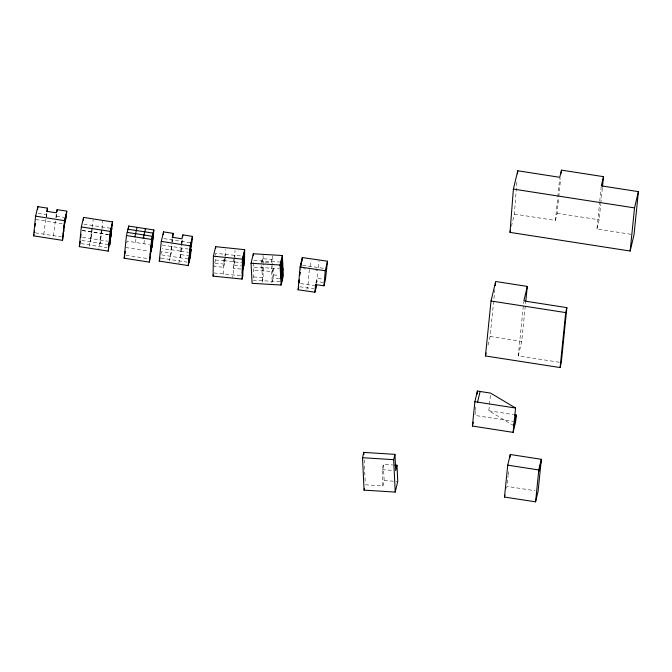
<?xml version="1.0" encoding="UTF-8"?>
<svg xmlns="http://www.w3.org/2000/svg" width="672" height="672" viewBox="0 0 672 672"><rect width="100%" height="100%" fill="white"/><g stroke="black" fill="none" stroke-linecap="round" stroke-linejoin="round"><path stroke-width="0.5" stroke-dasharray="3.36 2.52" d="M225.187 257.166L225.12 260.963L223.608 267.296L213.94 266.297L215.452 259.963L215.51 256.166M215.527 255.217L215.561 253.319L241.668 256.007M224.095 259.064L223.129 275.52M224.456 258.434L224.364 264.13L214.696 263.13M225.196 256.217L225.305 249.572M234.15 258.476L233.394 261.643L233.176 274.932L232.604 277.309M234.133 259.426L234.041 265.121L240.811 265.818M241.021 269.077L233.285 268.288L234.788 261.954L234.982 250.564M511.451 226.271L514.357 214.066L517.028 180.054M300.745 270.346L300.913 268.33M309.313 269.548L308.02 284.659L306.886 289.414M310.069 266.381L310.556 260.669M316.142 283.374L316.31 281.425L324.702 282.702M316.655 283.046L317.629 271.715M318.461 267.607L319.032 260.946M46.183 216.888L46.754 211.31M46.276 217.09L47.032 212.839M55.919 217.501L56.389 212.806M56.104 217.795L56.675 214.334M92.291 228.312L91.241 238.644L90.485 241.811L91.82 228.656L89.166 247.346M92.383 227.371L93.148 219.862M101.464 230.16L100.128 243.306L101.926 229.807M102.026 228.866L102.791 221.357M135.559 242.491L135.946 238.686M143.951 243.793L144.623 237.157M171.78 241.979L172.158 238.224M170.428 256.267L171.604 244.306M169.294 261.013L171.184 253.1L172.234 242.768M172.326 241.828L172.519 239.954L172.108 241.66M181.423 243.474L181.709 240.66M180.071 257.762L181.23 246.439M178.752 263.306L180.827 254.596L181.868 244.272M181.969 243.331L182.347 239.576M475.356 411.348L474.944 415.405L513.61 421.411M475.457 410.332L475.969 405.258M487.998 345.24L490.09 336.462L494.827 289.8M513.786 425.678L488.838 410.76L489.367 405.569M489.468 404.536L490.417 395.186M559.238 362.258L518.263 355.891L523.74 301.972M507.352 483.302L508.082 476.095M508.183 475.07L508.704 469.93M518.263 355.891L521.724 341.376L525.722 301.972M514.357 214.066L555.4 220.441L557.693 197.845M557.794 196.82L559.675 178.332M555.4 220.441L557.105 213.276L558.667 197.87M558.776 196.837L560.65 178.357M630.932 234.284L596.938 229.001L599.642 202.306M599.743 201.272L601.205 186.9M596.938 229.001L599.13 219.803L600.692 204.397M600.793 203.364L602.465 186.934M45.713 219.4L43.621 235.78M55.348 220.962L53.071 238.073M101.27 230.95L98.809 248.842M126.739 242.995L127.176 241.164L149.545 244.658M160.978 253.974L161.54 251.605L171.184 253.1M171.847 246.523L171.032 249.942L162.355 248.59M181.6 243.785L182.154 241.45M171.091 249.69L180.734 251.194L181.49 248.027M224.851 255.898L225.229 254.318M234.528 256.889L234.898 255.31M279.913 281.77L252.848 280.148C253.89 273.655 253.73 267.053 253.663 260.45L279.762 262.013M262.517 280.728L261.542 261.912L262.298 258.745L271.958 259.325L272.269 265.39M262.92 270.883L263.676 267.716L263.483 263.894M262.139 282.307L263.264 277.561L262.66 265.826M271.958 259.325L271.202 262.492L261.542 261.912M273.344 268.296L272.588 271.463L253.26 270.304M271.799 282.887L273.689 274.974L273.244 266.381M301.106 267.506L301.669 265.129M315.932 283.013L317.066 278.309L323.593 279.266M365.333 484.806L382.889 485.906L382.124 469.703L383.393 464.377L392.801 464.965M382.889 485.906L384.157 480.581L383.393 464.377M506.57 488.326L507.032 486.385L534.996 490.728M254.016 267.137L279.14 268.64M273.689 274.974L278.519 275.268M253.604 276.982L263.264 277.561M279.695 278.544L272.933 278.141L272.328 266.406M382.124 469.703L393.616 470.425M384.157 480.581L397.748 481.438M223.726 260.644L233.394 261.643M215.452 259.963L225.12 260.963M234.788 261.954L241.559 262.651M213.83 272.941L240.912 275.73M302.602 265.264L324.064 268.388M303.71 268.733L305.584 269.01M315.84 270.505L317.705 270.774M300.552 283.576L314.546 285.617M299.796 286.742L313.79 288.775M557.105 213.276L599.13 219.803M38.161 213.368L46.838 214.721M56.482 216.216L64.193 217.417M83.899 224.146L109.931 228.186M163.842 238.602L189.874 242.651M35.692 219.484L62.689 223.742M82.387 230.479L108.419 234.52M82.261 230.572L108.301 234.612M162.204 245.028L188.244 249.068M180.751 251.135L188.462 252.336M82.564 237.292L107.629 241.189M180.827 254.596L188.538 255.797M35.322 232.848L61.354 236.888M81.808 240.458L107.839 244.499M125.664 247.514L148.814 251.118M161.75 254.915L187.782 258.964M81.052 243.625L107.083 247.666M160.994 258.082L187.026 262.13M125.908 255.209L149.058 258.804M490.09 336.462L521.724 341.376M488.838 410.76L513.274 414.557M272.698 255.881L272.992 261.61M271.37 265.625L272.177 281.308M263.038 255.301L263.432 262.937M262.298 258.745L262.609 264.81M364.14 459.715L364.392 464.94M364.442 465.99L365.182 481.673"/><path stroke-width="1.01" d="M243.172 255.99L242.844 275.923L242.088 279.09L213.074 276.108L213.402 256.175L215.67 246.674L244.684 249.656L244.465 262.945L242.197 272.446M215.636 248.573L215.67 246.674M242.088 279.09L242.416 259.157L244.684 249.656M243.709 266.112L243.928 252.823M603.506 176.66L601.314 185.867L638.4 191.629L634.024 234.763L630.151 251.034L509.998 232.378L513.391 189.084L517.759 170.78L559.776 177.307L561.481 170.142L603.506 176.66L602.465 186.934M517.516 173.872L517.759 170.78M298.116 289.775L300.056 267.053L302.324 257.552L327.508 261.223L325.458 279.535L323.954 285.818L315.554 284.592L314.908 292.219L298.116 289.775L298.679 287.398M299.191 282.82L299.351 280.93M299.838 275.251L300.082 272.412M300.485 267.674L300.812 263.886M301.241 264.508L301.568 260.719M301.997 261.341L302.324 257.552M315.664 289.052L316.067 284.315M323.954 285.818L325.248 270.724L327.508 261.223M65.276 217.476L62.521 240.358L33.6 235.864L35.599 216.149L37.867 206.648L47.502 208.144L47.124 211.898M34.356 232.697L34.558 230.664M34.969 226.598L35.28 223.549M37.582 209.462L37.867 206.648M56.96 211.52L57.145 209.639L66.788 211.142L66.125 217.711L63.857 227.212M62.521 240.358L64.529 220.643L66.788 211.142M65.369 220.878L66.032 214.309M111.014 228.245L108.259 251.135L79.338 246.641L81.337 226.926L83.597 217.426L112.526 221.92L109.771 244.801L111.77 225.078M80.296 241.45L79.338 246.641M80.707 237.409L81.01 234.377M83.311 220.24L83.597 217.426M108.259 251.135L110.258 231.412L112.526 221.92M127.201 232.386L152.368 236.292L150.066 258.955L149.31 262.122L124.144 258.216L126.445 235.553L128.705 226.052L153.871 229.958L152.342 245.095L150.83 251.429M124.992 254.108L125.286 251.286M128.327 229.832L128.705 226.052M149.31 262.122L151.612 239.459L153.871 229.958M151.586 248.262L153.124 233.125L127.957 229.219M188.874 259.022L191.134 249.522L190.47 256.091L188.202 265.591L159.281 261.097L161.28 241.382L163.54 231.882L173.183 233.377L172.805 237.14M163.254 234.696L163.54 231.882M182.633 236.754L182.826 234.881L192.469 236.376L191.797 242.945L189.538 252.445M188.202 265.591L190.201 245.876L192.469 236.376M188.958 262.424L190.957 242.71M189.714 259.258L191.713 239.543M472.408 426.056L474.877 401.713L477.414 391.062L490.627 393.112L515.584 408.03L513.114 432.373L472.408 426.056L473.332 422.184M477.103 394.103L477.414 391.062M527.302 286.415L523.841 300.93L566.866 307.616L561.288 362.578L560.104 367.55L485.444 355.958L491.022 300.997L495.667 281.501L527.302 286.415L525.823 300.938M495.247 285.65L495.558 282.542M504.496 497.036L507.738 465.142L510.275 454.49L541.338 459.32L538.104 491.215L535.567 501.858L504.496 497.036L504.958 495.096M509.956 457.582L510.275 454.49M514.29 414.716L516.323 415.036L515.651 421.722L513.114 432.373M561.17 173.216L561.481 170.142M535.567 501.858L538.801 469.972L541.338 459.32M560.104 367.55L565.681 312.589L566.866 307.616M630.151 251.034L634.528 207.9L638.4 191.629M33.6 235.864L33.978 234.284M47.502 208.144L46.754 211.31L56.389 212.806L57.145 209.639M63.193 233.789L63.949 230.622M109.595 237.989L111.854 228.488M108.931 244.558L109.679 241.391M110.435 238.232L111.191 235.066M124.144 258.216L124.715 255.839M134.837 236.855L137.096 227.354M143.22 238.157L145.488 228.656M150.847 247.019L153.107 237.518M150.083 254.57L152.342 245.07M159.281 261.097L160.028 257.939M173.183 233.377L172.25 237.283L181.894 238.778L182.826 234.881M213.074 276.108L213.452 274.529M242.306 265.801L244.574 256.301M251.059 263.273L253.319 253.772L282.316 255.511L283.349 275.554L281.089 285.054L252.092 283.315L251.059 263.273L280.048 265.003L282.316 255.511M280.4 271.69L282.66 262.189M280.745 278.368L283.004 268.876M299.41 274.63L299.972 272.252M298.763 282.198L299.326 279.829M314.908 292.219L316.411 285.886M396.976 465.226L397.748 481.438L395.212 492.089L364.064 490.132L362.527 457.716L363.796 452.399L394.943 454.348L395.707 470.551L396.976 465.226L394.884 465.1M364.064 490.132L364.484 488.359M395.212 492.089L393.674 459.673L394.943 454.348M509.998 232.378L510.485 230.345M485.444 355.958L486.142 353.035M477.574 402.125L480.11 391.482M513.786 425.678L516.323 415.036M538.591 472.08L541.128 461.437M362.527 457.716L393.674 459.673M213.402 256.175L242.416 259.157M300.056 267.053L325.248 270.724M513.391 189.084L634.528 207.9M35.599 216.149L64.529 220.643M81.337 226.926L110.258 231.412M126.445 235.553L151.612 239.459M161.28 241.382L190.201 245.876M491.022 300.997L565.681 312.589M474.877 401.713L515.584 408.03M507.738 465.142L538.801 469.972M281.56 258.67L282.593 278.72M280.804 261.836L281.845 281.887M280.048 265.003L281.089 285.054M253.319 253.772L253.42 255.679M363.796 452.399L363.896 454.482"/></g></svg>
